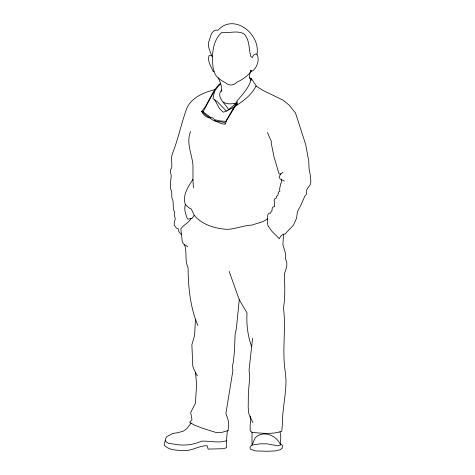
<?xml version="1.0" encoding="UTF-8"?>
<svg xmlns="http://www.w3.org/2000/svg" width="475" height="475" viewBox="0 0 475 475"><rect width="100%" height="100%" fill="white"/><g stroke="black" fill="none" stroke-linecap="round" stroke-linejoin="round"><path stroke-width="0.71" d="M195.433 319.782L194.625 335.338L191.876 344.725L192.779 366.047L193.616 368.659L197.339 375.903M283.617 234.24L282.886 244.494L285.73 254.38L285.6 259.148C288.349 263.963 286.027 269.331 284.311 274.057C284.721 285.344 285.386 296.733 283.462 307.925C286.182 328.843 281.996 349.891 285.125 370.803L285.956 379.59C286.205 394.143 282.435 408.399 282.459 422.833L281.823 431.223C272.496 434.577 262.093 433.182 252.379 432.452L250.177 430.991L250.177 425.214L250.776 420.921L249.998 416.159M251.75 70.983C247.748 75.745 242.499 79.818 236.722 82.24C234.288 85.88 228.059 85.832 225.346 82.549A22.058 22.058 0 0 1 219.112 78.648C212.064 73.655 212.693 63.852 212.467 56.216C212.919 47.607 215.056 37.935 222.098 32.288C229.134 33.428 236.805 30.335 243.372 33.517C250.099 39.116 248.461 48.866 250.83 56.489L252.433 57.57L253.133 55.563L254.303 54.578L255.799 53.99L256.928 54.275C259.926 59.28 257.153 67.486 252.581 70.983L251.162 70.722L250.741 70.122L249.654 74.314L249.654 77.853L250.895 80.4C248.413 88.285 242.428 94.739 237.043 100.86L237.09 104.981M229.128 271.314L239.269 299.725L236.307 329.086L235.149 333.919L234.466 350.918L233.451 361.499L232.542 365.542L232.857 370.844L225.916 413.452L228.594 421.592L228.184 430.552L221.926 432.351L215.597 432.351L202.314 428.201L194.168 424.977L189.709 422.346L191.995 419.615L190.707 412.419L195.409 403.364L196.614 384.512L195.474 372.281M191.075 423.124L186.699 428.824L183.136 431.229L177.395 432.79L172.876 433.396L166.85 436.596L165.644 438.52L164.166 445.027C168.969 450.615 177.223 450.092 183.932 450.603C192.256 451.042 198.942 445.431 207.254 445.764L208.098 449.101L223.226 448.703L226.415 447.765L226.409 440.753L227.359 430.789M256.928 54.275C260.846 34.271 233.771 12.57 218.001 30.234L215.763 30.121C210.188 31.706 210.662 38.214 208.477 42.406C207.676 47.352 210.567 51.953 212.034 56.531L212.467 56.216M251.999 432.197L252.035 445.128L255.158 437.879C262.853 429.774 276.806 435.338 280.499 444.903L277.833 445.811L266.873 443.834L259.914 443.834L251.738 445.146L250.129 446.957L250.23 449.178L255.722 450.935L267.199 451.25L275.221 450.941L280.06 449.777L282.168 448.287L282.447 445.473L280.648 443.733M252.587 338.354L249.06 369.995L249.719 377.352L248.372 392.973L248.205 407.598L248.657 413.108L252.896 422.756M280.499 444.903L280.784 436.715L280.03 431.811M214.296 92.043L212.972 98.61L217.425 101.787L226.349 111.061L234.05 107M214.736 120.692L221.285 123.654L224.669 124.212L225.554 123.832L226.088 121.362L237.09 103.212M250.895 80.4L251.317 78.624L249.654 77.853M226.088 121.362L220.145 120.941L214.854 119.771L212.212 117.568L210.74 117.485L203.116 111.815C208.406 102.345 212.931 91.497 220.691 83.766M190.618 131.516C185.98 142.138 191.651 153.544 192.915 164.326C193.194 172.211 192.529 180.019 193.557 187.874M185.375 204.606C183.671 209.071 185.873 214.581 187.382 218.755L188.64 219.112L192.149 218.292L194.239 215.341L191.253 208.935L189.703 208.412L185.375 204.606C182.109 195.468 188.237 186.711 192.957 179.295M280.772 173.844L279.134 176.955C279.478 179.598 282.5 179.882 284.335 181.07M225.554 123.832L224.574 122.58C219.872 121.137 213.619 122.229 210.324 118.038C206.512 117.634 203.104 114.926 201.697 111.376C209.237 103.004 211.696 90.577 220.513 83.22M225.857 121.22L237.043 101.793L233.552 105.492L227.228 110.598M221.688 90.03C215.401 97.09 225.708 103.728 228.523 109.553M191.14 218.524C188.7 222.912 183.57 224.794 180.85 228.748L182.293 241.923L183.534 244.013L187.839 246.751M282.957 172.14L281.319 173.779L279.116 174.052L274.027 156.928L271.178 142.945L271.391 141.455L267.395 132.472M267.603 218.583C263.512 222.484 257.331 222.995 252.255 225.037C243.509 225.334 235.458 229.193 226.717 229.336C214.777 228.463 202.202 224.829 194.239 215.341M235.327 106.151C243.616 100.908 251.762 94.751 256.191 85.743L251.317 78.624M214.106 71.577L213.121 71.387C211.191 66.447 206.999 61.032 209.143 55.557L211.571 55.492M226.349 111.061L223.387 112.213L219.598 108.799L214.771 99.851M214.991 89.591C202.973 92.625 189.501 98.242 185.725 111.293C180.868 125.424 177.893 139.905 172.401 153.752C170.703 158.3 172.205 163.115 171.736 167.788L170.608 169.492L170.317 170.893L171.261 175.993L170.501 182.21L170.59 188.848C173.084 192.185 170.466 196.602 172.823 200.308C173.797 204.321 172.348 208.739 174.764 212.402L174.42 216.184C176.605 218.945 173.589 222.098 174.206 225.031L176.362 228.042L178.06 228.552L178.766 231.456L181.23 234.519M226.409 440.753C218.292 443.424 209.707 440.61 201.37 441.21C194.085 444.576 186.105 445.669 178.155 444.76L168.53 443.306L166.22 441.904L165.318 440.361M235.677 103.241C231.568 103.96 226.913 104.536 223.262 102.042M203.116 111.815L201.697 111.376L206.506 115.692L210.324 118.038M233.035 108.757L233.575 109.066M256.001 86.082L262.812 90.321L282.916 100.082L289.049 105.052L295.474 112.907L305.674 144.513L308.786 161.215L309.047 168.524L310.567 176.86L310.834 182.412L310.306 184.591L307.129 189.002L306.559 190.428L306.387 194.198L304.796 196.258L300.604 205.764L297.409 211.779L296.602 218.156L293.449 225.12L285.083 234.003L283.011 234.335L280.499 236.354L279.365 238.771L272.027 231.432L268.143 226.035L267.389 223.422L267.288 221.041L267.663 215.329L268.47 213.708L269.652 213.043L270.584 213.216L271.237 211.102L271.955 210.757L272.317 207.818L273.143 206.868L274.687 206.613L274.188 199.85L274.841 198.603L276.337 198.158L276.45 196.478L277.917 195.154L278.481 192.048L279.894 191.265L279.585 189.044L280.873 183.178L281.319 182.964L281.509 179.722M209.214 99.447L209.748 99.809M239.269 299.725L247.042 312.936C246.293 324.241 247.742 335.807 251.602 346.501M218.138 77.769C220.465 82.027 221.95 86.782 221.777 91.669M197.938 325.595C190.172 307.515 188.266 287.197 188.07 267.68C184.413 260.312 187.376 252.047 184.484 244.619"/></g></svg>
